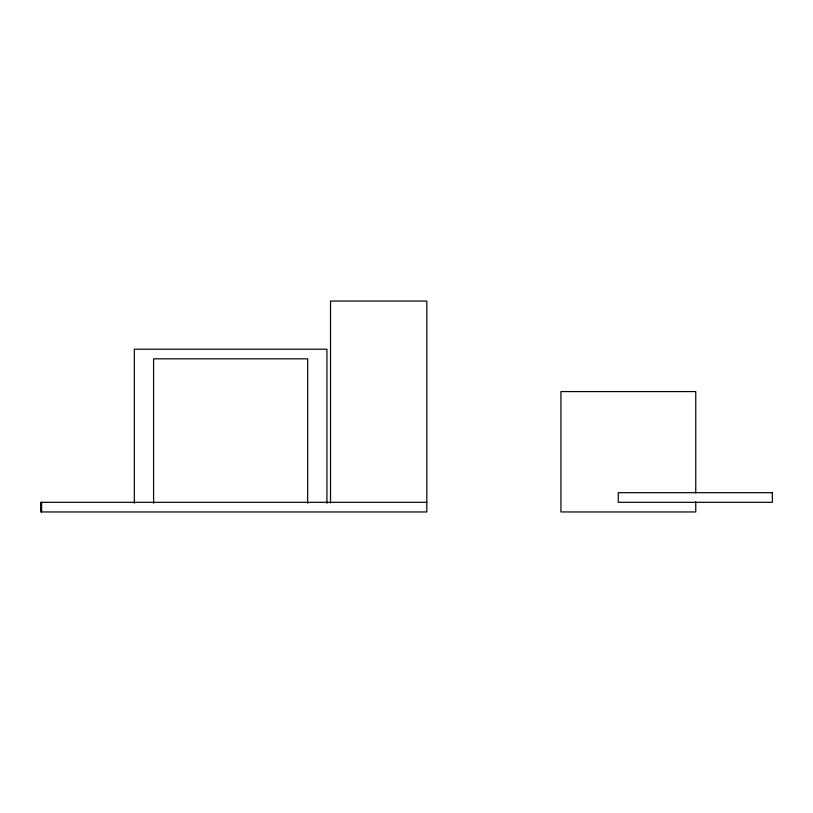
<?xml version="1.0" encoding="UTF-8"?>
<svg xmlns="http://www.w3.org/2000/svg" width="813" height="813" viewBox="0 0 813 813"><rect width="100%" height="100%" fill="white"/><g stroke="black" fill="none" stroke-linecap="round" stroke-linejoin="round"><path stroke-width="1.22" d="M426.815 502.322L40.65 502.322L40.65 511.946L426.815 511.946L426.815 301.054L330.515 301.054L330.515 503.105M695.755 492.942L695.755 391.571L560.94 391.571L560.94 511.946L695.755 511.946L695.755 501.814M326.928 503.277L326.928 349.204L134.328 349.204L134.328 503.277M307.67 503.277L307.67 358.828L153.586 358.828L153.586 503.277M41.615 502.322L41.615 511.946M772.35 492.688L618.266 492.688L618.266 502.322L772.35 502.322L772.35 492.688"/></g></svg>
